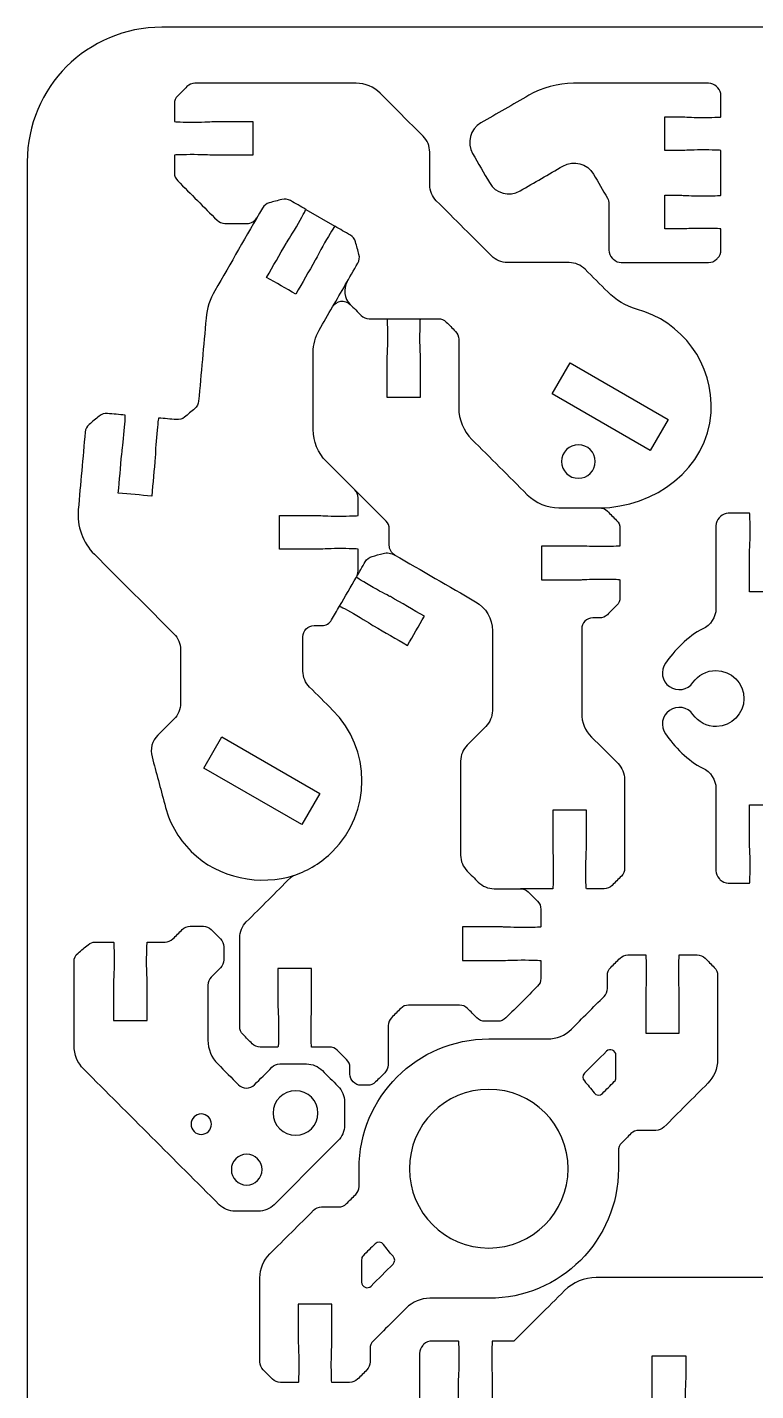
# Model space of a CAD drawing. Extents: x 0 to 265, y 230 to 450.
# Drawn here: x 0 to 65, y 328.3 to 450 of the extents above; entities that cross this region are included whole.
import ezdxf

# ---------------------------------------------------------------- set-up
doc = ezdxf.new("R2010")
doc.units = 0
doc.header["$MEASUREMENT"] = 0
doc.layers.add('DEFAULT', color=18, linetype='CONTINUOUS')

msp = doc.modelspace()

# ---------------------------------------------------------------- linework, layer by layer
at = {"layer": 'DEFAULT', "color": 1}
msp.add_lwpolyline([(24.85, 433.74), (24.86, 433.74), (27.45, 432.24), (27.46, 432.24)], dxfattribs=at)
for points in [[(55.58, 412.23), (46.83, 417.28), (48.44, 420.05), (57.18, 415)], [(24.51, 378.84), (15.76, 383.88), (17.36, 386.66), (26.11, 381.61)]]:
    msp.add_lwpolyline(points, close=True, dxfattribs=at)
for points, knots in [([(118, 230), (82.67, 230), (47.33, 230), (12, 230), (5.37, 230), (0, 235.37), (0, 242), (0, 307.33), (0, 372.67), (0, 438), (0, 444.63), (5.37, 450), (12, 450), (47.33, 450), (82.67, 450), (118, 450), (124.63, 450), (130, 444.63), (130, 438), (130, 372.67), (130, 307.33), (130, 242), (130, 235.37), (124.63, 230), (118, 230)], [0, 0, 0, 0, 300.472, 300.472, 300.472, 301.472, 301.472, 301.472, 857.062, 857.062, 857.062, 858.062, 858.062, 858.062, 1158.534, 1158.534, 1158.534, 1159.534, 1159.534, 1159.534, 1715.124, 1715.124, 1715.124, 1716.124, 1716.124, 1716.124, 1716.124]), ([(28.55, 427.31), (28.16, 426.64), (28.28, 425.8), (28.82, 425.25), (29.14, 424.93), (29.47, 424.6), (29.8, 424.28), (29.98, 424.09), (30.24, 423.99), (30.5, 423.99), (32.56, 423.99), (34.62, 423.99), (36.67, 423.99), (36.94, 423.99), (37.19, 423.88), (37.38, 423.69), (37.66, 423.42), (37.93, 423.14), (38.21, 422.86), (38.4, 422.68), (38.5, 422.42), (38.5, 422.16), (38.5, 420.12), (38.5, 418.08), (38.5, 416.05), (38.5, 414.99), (38.92, 413.97), (39.67, 413.22), (41.32, 411.57), (42.97, 409.93), (44.61, 408.28), (45.36, 407.53), (46.38, 407.11), (47.44, 407.11), (48.64, 407.11), (49.85, 407.11), (51.05, 407.11), (55.96, 407.11), (60.72, 410.62), (61.02, 415.59), (61.28, 419.94), (58.42, 423.76), (54.37, 424.85), (53.39, 425.11), (52.51, 425.66), (51.8, 426.38), (51.12, 427.06), (50.45, 427.73), (49.77, 428.41), (49.39, 428.78), (48.89, 428.99), (48.36, 428.99), (46.52, 428.99), (44.69, 428.99), (42.85, 428.99), (42.32, 428.99), (41.81, 429.21), (41.44, 429.58), (39.79, 431.23), (38.14, 432.87), (36.5, 434.52), (36.12, 434.89), (35.91, 435.4), (35.91, 435.93), (35.91, 436.91), (35.91, 437.89), (35.91, 438.86), (35.91, 439.39), (35.7, 439.9), (35.32, 440.28), (34.04, 441.56), (32.76, 442.84), (31.48, 444.12), (30.92, 444.68), (30.15, 445), (29.36, 445), (24.56, 445), (19.76, 445), (14.96, 445), (14.69, 445), (14.44, 444.89), (14.25, 444.71), (13.98, 444.43), (13.7, 444.15), (13.42, 443.88), (13.24, 443.69), (13.13, 443.44), (13.13, 443.17), (13.13, 442.64), (13.13, 442.11), (13.13, 441.59), (13.13, 441.56), (13.91, 441.53), (14.88, 441.53), (15.85, 441.53), (16.54, 441.59), (16.63, 441.59), (17.8, 441.59), (18.96, 441.59), (20.13, 441.59), (20.13, 440.58), (20.13, 439.58), (20.13, 438.58), (18.96, 438.58), (17.8, 438.58), (16.63, 438.58), (16.54, 438.58), (15.85, 438.63), (14.88, 438.63), (13.91, 438.63), (13.13, 438.61), (13.13, 438.58), (13.13, 438.05), (13.13, 437.52), (13.13, 437), (13.13, 436.73), (13.24, 436.48), (13.43, 436.29), (14.59, 435.12), (15.76, 433.95), (16.93, 432.78), (17.12, 432.59), (17.37, 432.49), (17.64, 432.49), (18.3, 432.49), (18.96, 432.49), (19.61, 432.49), (19.97, 432.49), (20.3, 432.68), (20.48, 432.99)], [0, 0, 0, 0, 1, 1, 1, 4.913129, 4.913129, 4.913129, 5.913129, 5.913129, 5.913129, 23.405129, 23.405129, 23.405129, 24.405129, 24.405129, 24.405129, 27.728531, 27.728531, 27.728531, 28.728531, 28.728531, 28.728531, 46.046531, 46.046531, 46.046531, 47.046531, 47.046531, 47.046531, 66.835622, 66.835622, 66.835622, 67.835622, 67.835622, 67.835622, 78.074622, 78.074622, 78.074622, 79.074622, 79.074622, 79.074622, 80.074622, 80.074622, 80.074622, 81.074622, 81.074622, 81.074622, 89.203521, 89.203521, 89.203521, 90.203521, 90.203521, 90.203521, 105.808521, 105.808521, 105.808521, 106.808521, 106.808521, 106.808521, 126.613169, 126.613169, 126.613169, 127.613169, 127.613169, 127.613169, 135.916169, 135.916169, 135.916169, 136.916169, 136.916169, 136.916169, 152.328975, 152.328975, 152.328975, 153.328975, 153.328975, 153.328975, 194.142975, 194.142975, 194.142975, 195.142975, 195.142975, 195.142975, 198.466377, 198.466377, 198.466377, 199.466377, 199.466377, 199.466377, 203.962377, 203.962377, 203.962377, 204.962377, 204.962377, 204.962377, 205.962377, 205.962377, 205.962377, 215.882377, 215.882377, 215.882377, 224.392377, 224.392377, 224.392377, 234.312377, 234.312377, 234.312377, 235.312377, 235.312377, 235.312377, 236.312377, 236.312377, 236.312377, 240.811384, 240.811384, 240.811384, 241.811384, 241.811384, 241.811384, 255.878568, 255.878568, 255.878568, 256.878568, 256.878568, 256.878568, 262.475568, 262.475568, 262.475568, 263.475568, 263.475568, 263.475568, 263.475568]), ([(48.74, 445), (52.76, 445), (56.78, 445), (60.79, 445), (61.06, 445), (61.31, 444.89), (61.5, 444.71), (61.53, 444.67), (61.57, 444.64), (61.61, 444.6), (61.79, 444.41), (61.9, 444.16), (61.9, 443.9), (61.9, 443.26), (61.9, 442.63), (61.9, 442), (61.83, 441.97), (61.07, 441.95), (60.15, 441.95), (59.18, 441.95), (58.74, 442), (58.4, 442), (57.9, 442), (57.4, 442), (56.9, 442), (56.9, 441), (56.9, 440), (56.9, 439), (57.4, 439), (57.9, 439), (58.4, 439), (58.73, 439), (59.18, 439.05), (60.15, 439.05), (61.11, 439.05), (61.9, 439.03), (61.9, 439), (61.9, 437.67), (61.9, 436.33), (61.9, 435), (61.9, 434.97), (61.11, 434.95), (60.15, 434.95), (59.18, 434.95), (58.73, 435), (58.4, 435), (57.9, 435), (57.4, 435), (56.9, 435.01), (56.9, 434.01), (56.9, 433), (56.9, 432), (57.4, 432), (57.9, 432), (58.4, 432), (58.73, 432), (59.18, 432.05), (60.15, 432.05), (61.11, 432.05), (61.9, 432.03), (61.9, 432), (61.9, 431.37), (61.9, 430.74), (61.9, 430.11), (61.9, 429.84), (61.79, 429.59), (61.6, 429.4), (61.57, 429.36), (61.53, 429.33), (61.5, 429.29), (61.31, 429.11), (61.06, 429), (60.79, 429), (58.2, 429), (55.6, 429), (53, 429), (52.74, 429), (52.49, 429.11), (52.3, 429.29), (52.26, 429.33), (52.23, 429.36), (52.19, 429.4), (52, 429.59), (51.9, 429.84), (51.9, 430.11), (51.9, 431.48), (51.9, 432.86), (51.9, 434.24), (51.9, 434.41), (51.85, 434.58), (51.77, 434.74), (51.35, 435.45), (50.94, 436.16), (50.53, 436.88), (49.98, 437.84), (48.75, 438.16), (47.8, 437.61), (46.52, 436.87), (45.24, 436.14), (43.97, 435.4), (43.01, 434.85), (41.79, 435.17), (41.24, 436.13), (40.74, 437), (40.24, 437.86), (39.74, 438.73), (39.19, 439.68), (39.51, 440.91), (40.47, 441.46), (41.89, 442.28), (43.32, 443.1), (44.74, 443.93), (45.96, 444.63), (47.34, 445), (48.74, 445)], [1, 1, 1, 1, 35.158, 35.158, 35.158, 36.158, 36.158, 36.158, 36.586507, 36.586507, 36.586507, 37.586507, 37.586507, 37.586507, 42.956507, 42.956507, 42.956507, 43.956507, 43.956507, 43.956507, 44.956507, 44.956507, 44.956507, 49.206518, 49.206518, 49.206518, 57.716524, 57.716524, 57.716524, 61.966536, 61.966536, 61.966536, 62.966536, 62.966536, 62.966536, 63.966536, 63.966536, 63.966536, 75.296536, 75.296536, 75.296536, 76.296536, 76.296536, 76.296536, 77.296536, 77.296536, 77.296536, 81.546548, 81.546548, 81.546548, 90.056548, 90.056548, 90.056548, 94.30656, 94.30656, 94.30656, 95.30656, 95.30656, 95.30656, 96.30656, 96.30656, 96.30656, 101.67256, 101.67256, 101.67256, 102.67256, 102.67256, 102.67256, 103.096824, 103.096824, 103.096824, 104.096824, 104.096824, 104.096824, 126.170824, 126.170824, 126.170824, 127.170824, 127.170824, 127.170824, 127.595088, 127.595088, 127.595088, 128.595088, 128.595088, 128.595088, 140.302088, 140.302088, 140.302088, 141.302088, 141.302088, 141.302088, 148.312228, 148.312228, 148.312228, 149.312228, 149.312228, 149.312228, 161.842604, 161.842604, 161.842604, 162.842604, 162.842604, 162.842604, 171.342051, 171.342051, 171.342051, 172.342051, 172.342051, 172.342051, 186.324887, 186.324887, 186.324887, 187.324887, 187.324887, 187.324887, 187.324887]), ([(27.25, 425.05), (28, 426.35), (28.75, 427.65), (29.5, 428.95), (29.63, 429.18), (29.67, 429.46), (29.6, 429.71), (29.5, 430.09), (29.4, 430.47), (29.29, 430.84), (29.23, 431.1), (29.06, 431.32), (28.83, 431.45), (28.37, 431.71), (27.91, 431.98), (27.45, 432.24), (27.42, 432.24), (27.01, 431.58), (26.53, 430.75), (26.05, 429.92), (25.75, 429.29), (25.7, 429.21), (25.12, 428.2), (24.54, 427.19), (23.96, 426.18), (23.09, 426.68), (22.22, 427.18), (21.36, 427.68), (21.94, 428.69), (22.52, 429.7), (23.1, 430.71), (23.15, 430.79), (23.54, 431.37), (24.02, 432.2), (24.5, 433.04), (24.87, 433.73), (24.85, 433.74), (24.39, 434.01), (23.94, 434.27), (23.48, 434.53), (23.25, 434.66), (22.98, 434.7), (22.72, 434.63), (22.34, 434.53), (21.97, 434.43), (21.59, 434.33), (21.34, 434.26), (21.12, 434.09), (20.98, 433.86), (19.57, 431.4), (18.15, 428.95), (16.74, 426.49), (16.3, 425.74), (16.04, 424.9), (15.96, 424.03), (15.73, 421.57), (15.51, 419.1), (15.29, 416.63), (15.27, 416.37), (15.14, 416.13), (14.94, 415.96), (14.64, 415.71), (14.34, 415.45), (14.04, 415.2), (13.83, 415.04), (13.57, 414.95), (13.31, 414.98), (12.78, 415.03), (12.25, 415.07), (11.72, 415.12), (11.69, 415.03), (11.6, 414.29), (11.52, 413.39), (11.44, 412.43), (11.43, 411.73), (11.42, 411.64), (11.32, 410.48), (11.21, 409.32), (11.11, 408.16), (10.12, 408.24), (9.12, 408.33), (8.12, 408.42), (8.23, 409.58), (8.33, 410.74), (8.43, 411.91), (8.44, 412), (8.55, 412.68), (8.63, 413.65), (8.71, 414.56), (8.76, 415.31), (8.73, 415.38), (8.21, 415.43), (7.68, 415.48), (7.15, 415.53), (6.89, 415.55), (6.63, 415.47), (6.42, 415.3), (6.12, 415.05), (5.82, 414.8), (5.52, 414.55), (5.32, 414.38), (5.19, 414.14), (5.17, 413.87), (4.96, 411.56), (4.75, 409.26), (4.55, 406.95), (4.41, 405.47), (4.94, 404.01), (5.99, 402.96), (8.35, 400.6), (10.72, 398.23), (13.08, 395.87), (13.46, 395.49), (13.67, 394.99), (13.67, 394.45), (13.67, 392.86), (13.67, 391.26), (13.67, 389.67), (13.67, 389.13), (13.46, 388.63), (13.08, 388.25), (12.6, 387.77), (12.12, 387.29), (11.64, 386.81), (11.14, 386.31), (10.94, 385.57), (11.13, 384.88), (11.51, 383.48), (11.88, 382.07), (12.26, 380.66), (12.63, 379.12), (13.42, 377.65), (14.63, 376.44), (17.06, 374), (20.79, 373.34), (23.87, 374.32), (25.1, 374.75), (26.26, 375.45), (27.24, 376.44), (30.73, 379.92), (30.73, 385.57), (27.24, 389.06), (26.56, 389.74), (25.87, 390.43), (25.19, 391.11), (24.81, 391.48), (24.6, 391.99), (24.6, 392.52), (24.6, 393.55), (24.6, 394.57), (24.6, 395.6), (24.6, 396.15), (25.05, 396.6), (25.6, 396.6), (25.83, 396.6), (26.06, 396.6), (26.3, 396.6), (26.65, 396.6), (26.98, 396.79), (27.16, 397.1), (27.4, 397.51), (27.63, 397.91), (27.87, 398.33), (28.37, 399.19), (28.87, 400.06), (29.37, 400.93), (29.46, 401.08), (29.52, 401.28), (29.52, 401.45), (29.52, 402.11), (29.52, 402.76), (29.52, 403.41), (29.45, 403.45), (28.69, 403.47), (27.77, 403.47), (26.81, 403.47), (26.12, 403.41), (26.02, 403.41), (24.86, 403.41), (23.69, 403.41), (22.52, 403.41), (22.52, 404.42), (22.52, 405.42), (22.52, 406.42), (23.69, 406.42), (24.86, 406.42), (26.02, 406.42), (26.12, 406.42), (26.81, 406.37), (27.77, 406.37), (28.74, 406.37), (29.52, 406.39), (29.52, 406.42), (29.52, 406.95), (29.52, 407.48), (29.52, 408.01), (29.52, 408.27), (29.42, 408.53), (29.23, 408.71)], [0, 0, 0, 0, 12.781268, 12.781268, 12.781268, 13.781268, 13.781268, 13.781268, 17.104474, 17.104474, 17.104474, 18.104474, 18.104474, 18.104474, 22.607458, 22.607458, 22.607458, 23.607458, 23.607458, 23.607458, 24.607458, 24.607458, 24.607458, 34.530285, 34.530285, 34.530285, 43.037894, 43.037894, 43.037894, 52.960721, 52.960721, 52.960721, 53.960721, 53.960721, 53.960721, 54.960721, 54.960721, 54.960721, 59.435908, 59.435908, 59.435908, 60.435908, 60.435908, 60.435908, 63.761716, 63.761716, 63.761716, 64.761716, 64.761716, 64.761716, 88.86433, 88.86433, 88.86433, 89.86433, 89.86433, 89.86433, 110.929289, 110.929289, 110.929289, 111.929289, 111.929289, 111.929289, 115.251848, 115.251848, 115.251848, 116.251848, 116.251848, 116.251848, 120.76967, 120.76967, 120.76967, 121.76967, 121.76967, 121.76967, 122.76967, 122.76967, 122.76967, 132.687901, 132.687901, 132.687901, 141.190165, 141.190165, 141.190165, 151.117486, 151.117486, 151.117486, 152.117486, 152.117486, 152.117486, 153.127486, 153.127486, 153.127486, 157.625308, 157.625308, 157.625308, 158.625308, 158.625308, 158.625308, 161.947867, 161.947867, 161.947867, 162.947867, 162.947867, 162.947867, 182.646649, 182.646649, 182.646649, 183.646649, 183.646649, 183.646649, 212.086484, 212.086484, 212.086484, 213.086484, 213.086484, 213.086484, 226.656484, 226.656484, 226.656484, 227.656484, 227.656484, 227.656484, 233.426475, 233.426475, 233.426475, 234.426475, 234.426475, 234.426475, 246.81683, 246.81683, 246.81683, 247.81683, 247.81683, 247.81683, 248.81683, 248.81683, 248.81683, 249.81683, 249.81683, 249.81683, 250.81683, 250.81683, 250.81683, 259.047553, 259.047553, 259.047553, 260.047553, 260.047553, 260.047553, 268.757553, 268.757553, 268.757553, 269.757553, 269.757553, 269.757553, 271.727553, 271.727553, 271.727553, 272.727553, 272.727553, 272.727553, 276.761329, 276.761329, 276.761329, 285.268938, 285.268938, 285.268938, 286.268938, 286.268938, 286.268938, 291.829938, 291.829938, 291.829938, 292.829938, 292.829938, 292.829938, 293.829938, 293.829938, 293.829938, 303.749938, 303.749938, 303.749938, 312.259938, 312.259938, 312.259938, 322.179938, 322.179938, 322.179938, 323.179938, 323.179938, 323.179938, 324.179938, 324.179938, 324.179938, 328.685938, 328.685938, 328.685938, 329.685938, 329.685938, 329.685938, 329.685938]), ([(32.8, 402.89), (32.49, 403.07), (32.3, 403.4), (32.3, 403.76), (32.3, 404.25), (32.3, 404.74), (32.3, 405.23), (32.3, 405.49), (32.2, 405.75), (32.01, 405.93), (30.24, 407.71), (28.46, 409.48), (26.68, 411.26), (25.93, 412.01), (25.51, 413.03), (25.51, 414.09), (25.51, 416.38), (25.51, 418.68), (25.51, 420.97), (25.51, 421.67), (25.7, 422.36), (26.05, 422.97), (26.45, 423.66), (26.85, 424.35), (27.25, 425.05), (27.57, 425.62), (28.35, 425.72), (28.82, 425.25)], [0, 0, 0, 0, 1, 1, 1, 5.16, 5.16, 5.16, 6.16, 6.16, 6.16, 27.513211, 27.513211, 27.513211, 28.513211, 28.513211, 28.513211, 48.021211, 48.021211, 48.021211, 49.021211, 49.021211, 49.021211, 55.819235, 55.819235, 55.819235, 56.819235, 56.819235, 56.819235, 56.819235]), ([(32.09, 423.99), (32.12, 423.99), (32.14, 423.2), (32.14, 422.24), (32.14, 421.27), (32.09, 420.58), (32.09, 420.49), (32.09, 419.32), (32.09, 418.15), (32.09, 416.99), (33.09, 416.99), (34.09, 416.99), (35.09, 416.99), (35.09, 418.15), (35.09, 419.32), (35.09, 420.49), (35.09, 420.58), (35.04, 421.27), (35.04, 422.24), (35.04, 423.2), (35.06, 423.99), (35.09, 423.99)], [0, 0, 0, 0, 1, 1, 1, 2, 2, 2, 11.92, 11.92, 11.92, 20.43, 20.43, 20.43, 30.35, 30.35, 30.35, 31.35, 31.35, 31.35, 32.35, 32.35, 32.35, 32.35]), ([(49.18, 409.74), (48.35, 409.74), (47.68, 410.41), (47.68, 411.24), (47.68, 412.07), (48.35, 412.74), (49.18, 412.74), (50.01, 412.74), (50.68, 412.07), (50.68, 411.24), (50.68, 410.41), (50.01, 409.74), (49.18, 409.74)], [1, 1, 1, 1, 2, 2, 2, 3, 3, 3, 4, 4, 4, 5, 5, 5, 5]), ([(51.05, 407.11), (51.32, 407.11), (51.57, 407.01), (51.76, 406.82), (52.03, 406.54), (52.31, 406.27), (52.59, 405.99), (52.77, 405.8), (52.88, 405.55), (52.88, 405.28), (52.88, 404.75), (52.88, 404.23), (52.88, 403.7), (52.81, 403.67), (52.05, 403.65), (51.13, 403.65), (50.16, 403.65), (49.47, 403.7), (49.38, 403.7), (48.21, 403.7), (47.05, 403.7), (45.88, 403.7), (45.88, 402.7), (45.88, 401.7), (45.88, 400.69), (47.05, 400.69), (48.21, 400.69), (49.38, 400.69), (49.47, 400.69), (50.16, 400.75), (51.13, 400.75), (52.05, 400.75), (52.81, 400.73), (52.88, 400.69), (52.88, 400.16), (52.88, 399.63), (52.88, 399.1), (52.88, 398.84), (52.77, 398.59), (52.59, 398.4), (52.31, 398.12), (52.03, 397.85), (51.76, 397.57), (51.57, 397.38), (51.32, 397.28), (51.05, 397.28), (50.86, 397.28), (50.66, 397.28), (50.47, 397.28), (49.91, 397.28), (49.47, 396.83), (49.47, 396.28), (49.47, 393.77), (49.47, 391.27), (49.47, 388.77), (49.47, 387.98), (49.78, 387.21), (50.34, 386.65), (51.13, 385.86), (51.92, 385.07), (52.72, 384.28), (53.09, 383.9), (53.3, 383.4), (53.3, 382.87), (53.3, 380.23), (53.3, 377.58), (53.3, 374.94), (53.3, 374.68), (53.2, 374.42), (53.01, 374.24), (52.73, 373.96), (52.46, 373.68), (52.18, 373.41), (51.99, 373.22), (51.74, 373.11), (51.47, 373.11), (50.94, 373.11), (50.41, 373.11), (49.89, 373.11), (49.86, 373.2), (49.84, 373.95), (49.84, 374.86), (49.84, 375.82), (49.89, 376.52), (49.89, 376.61), (49.89, 377.77), (49.89, 378.94), (49.89, 380.11), (48.89, 380.11), (47.89, 380.11), (46.89, 380.11), (46.89, 378.94), (46.89, 377.77), (46.89, 376.61), (46.89, 376.52), (46.94, 375.82), (46.94, 374.86), (46.94, 373.95), (46.92, 373.2), (46.89, 373.11), (45.93, 373.11), (44.96, 373.11), (44, 373.11)], [0, 0, 0, 0, 1, 1, 1, 4.314919, 4.314919, 4.314919, 5.314919, 5.314919, 5.314919, 9.812919, 9.812919, 9.812919, 10.812919, 10.812919, 10.812919, 11.812919, 11.812919, 11.812919, 21.732919, 21.732919, 21.732919, 30.242919, 30.242919, 30.242919, 40.162919, 40.162919, 40.162919, 41.162919, 41.162919, 41.162919, 42.162919, 42.162919, 42.162919, 46.670919, 46.670919, 46.670919, 47.670919, 47.670919, 47.670919, 50.985839, 50.985839, 50.985839, 51.985839, 51.985839, 51.985839, 53.644839, 53.644839, 53.644839, 54.644839, 54.644839, 54.644839, 75.916839, 75.916839, 75.916839, 76.916839, 76.916839, 76.916839, 86.418232, 86.418232, 86.418232, 87.418232, 87.418232, 87.418232, 109.876232, 109.876232, 109.876232, 110.876232, 110.876232, 110.876232, 114.199634, 114.199634, 114.199634, 115.199634, 115.199634, 115.199634, 119.695634, 119.695634, 119.695634, 120.695634, 120.695634, 120.695634, 121.695634, 121.695634, 121.695634, 131.615634, 131.615634, 131.615634, 140.125634, 140.125634, 140.125634, 150.045634, 150.045634, 150.045634, 151.045634, 151.045634, 151.045634, 152.045634, 152.045634, 152.045634, 160.245634, 160.245634, 160.245634, 160.245634]), ([(68.68, 392.61), (68.68, 390.95), (68.68, 389.28), (68.68, 387.62), (68.68, 387.36), (68.78, 387.1), (68.97, 386.91), (69.37, 386.51), (69.77, 386.12), (70.17, 385.72), (70.35, 385.53), (70.46, 385.28), (70.46, 385.01), (70.46, 381.58), (70.46, 378.15), (70.46, 374.72), (70.46, 374.45), (70.35, 374.2), (70.17, 374.01), (70.13, 373.97), (70.1, 373.94), (70.06, 373.9), (69.87, 373.72), (69.62, 373.61), (69.35, 373.61), (68.72, 373.61), (68.09, 373.61), (67.45, 373.61), (67.43, 373.61), (67.4, 374.39), (67.4, 375.36), (67.4, 376.33), (67.45, 376.77), (67.45, 377.11), (67.45, 378.28), (67.45, 379.44), (67.45, 380.61), (66.45, 380.61), (65.45, 380.61), (64.45, 380.61), (64.45, 379.44), (64.45, 378.28), (64.45, 377.11), (64.45, 376.77), (64.5, 376.33), (64.5, 375.36), (64.5, 374.44), (64.48, 373.68), (64.45, 373.61), (63.82, 373.61), (63.19, 373.61), (62.55, 373.61), (62.29, 373.61), (62.03, 373.72), (61.84, 373.91), (61.81, 373.94), (61.77, 373.98), (61.74, 374.01), (61.55, 374.2), (61.45, 374.45), (61.45, 374.72), (61.45, 377.16), (61.45, 379.61), (61.45, 382.06), (61.45, 382.84), (60.98, 383.55), (60.27, 383.88), (58.98, 384.47), (57.7, 385.85), (56.95, 386.93), (56.47, 387.61), (56.63, 388.55), (57.31, 389.02), (57.99, 389.5), (58.92, 389.33), (59.4, 388.66), (59.86, 388), (60.64, 387.57), (61.51, 387.59), (62.84, 387.62), (63.94, 388.74), (63.95, 390.07), (63.95, 391.46), (62.83, 392.59), (61.45, 392.59), (60.6, 392.59), (59.85, 392.17), (59.4, 391.52), (58.92, 390.84), (57.99, 390.68), (57.31, 391.15), (56.63, 391.63), (56.47, 392.56), (56.95, 393.24), (57.7, 394.32), (58.98, 395.7), (60.27, 396.3), (60.98, 396.63), (61.45, 397.33), (61.45, 398.12), (61.45, 400.58), (61.45, 403.05), (61.45, 405.51), (61.45, 405.78), (61.55, 406.03), (61.74, 406.22), (61.77, 406.25), (61.81, 406.29), (61.85, 406.32), (62.03, 406.51), (62.29, 406.62), (62.55, 406.62), (63.19, 406.62), (63.82, 406.62), (64.45, 406.62), (64.48, 406.62), (64.5, 405.83), (64.5, 404.86), (64.5, 403.9), (64.45, 403.45), (64.45, 403.11), (64.45, 401.95), (64.45, 400.78), (64.45, 399.61), (65.45, 399.61), (66.45, 399.61), (67.45, 399.61), (67.45, 400.78), (67.45, 401.95), (67.45, 403.11), (67.45, 403.45), (67.4, 403.9), (67.4, 404.86), (67.4, 405.83), (67.43, 406.61), (67.45, 406.61), (68.09, 406.61), (68.72, 406.61), (69.35, 406.61), (69.62, 406.61), (69.87, 406.51), (70.06, 406.32), (70.1, 406.28), (70.13, 406.25), (70.17, 406.21), (70.35, 406.03), (70.46, 405.77), (70.46, 405.51), (70.46, 402.08), (70.46, 398.65), (70.46, 395.22), (70.46, 394.95), (70.35, 394.7), (70.17, 394.51), (69.77, 394.11), (69.37, 393.71), (68.97, 393.32), (68.78, 393.13), (68.68, 392.87), (68.68, 392.61)], [1, 1, 1, 1, 15.142, 15.142, 15.142, 16.142, 16.142, 16.142, 20.935477, 20.935477, 20.935477, 21.935477, 21.935477, 21.935477, 51.117477, 51.117477, 51.117477, 52.117477, 52.117477, 52.117477, 52.540327, 52.540327, 52.540327, 53.540327, 53.540327, 53.540327, 58.926327, 58.926327, 58.926327, 59.926327, 59.926327, 59.926327, 60.926327, 60.926327, 60.926327, 70.846327, 70.846327, 70.846327, 79.356327, 79.356327, 79.356327, 89.276327, 89.276327, 89.276327, 90.276327, 90.276327, 90.276327, 91.276327, 91.276327, 91.276327, 96.662327, 96.662327, 96.662327, 97.662327, 97.662327, 97.662327, 98.085177, 98.085177, 98.085177, 99.085177, 99.085177, 99.085177, 119.880177, 119.880177, 119.880177, 120.880177, 120.880177, 120.880177, 121.880177, 121.880177, 121.880177, 122.880177, 122.880177, 122.880177, 123.880177, 123.880177, 123.880177, 124.880177, 124.880177, 124.880177, 125.880177, 125.880177, 125.880177, 126.880177, 126.880177, 126.880177, 127.880177, 127.880177, 127.880177, 128.880177, 128.880177, 128.880177, 129.880177, 129.880177, 129.880177, 130.880177, 130.880177, 130.880177, 131.880177, 131.880177, 131.880177, 152.836177, 152.836177, 152.836177, 153.836177, 153.836177, 153.836177, 154.260441, 154.260441, 154.260441, 155.260441, 155.260441, 155.260441, 160.646441, 160.646441, 160.646441, 161.646441, 161.646441, 161.646441, 162.646441, 162.646441, 162.646441, 172.566441, 172.566441, 172.566441, 181.076441, 181.076441, 181.076441, 190.996441, 190.996441, 190.996441, 191.996441, 191.996441, 191.996441, 192.996441, 192.996441, 192.996441, 198.382441, 198.382441, 198.382441, 199.382441, 199.382441, 199.382441, 199.805291, 199.805291, 199.805291, 200.805291, 200.805291, 200.805291, 229.967291, 229.967291, 229.967291, 230.967291, 230.967291, 230.967291, 235.761475, 235.761475, 235.761475, 236.761475, 236.761475, 236.761475, 236.761475]), ([(27.87, 398.32), (27.93, 398.32), (28.6, 397.96), (29.41, 397.49), (30.25, 397.01), (30.82, 396.62), (30.9, 396.58), (31.91, 395.99), (32.92, 395.41), (33.93, 394.83), (34.43, 395.7), (34.93, 396.56), (35.43, 397.43), (34.42, 398.01), (33.41, 398.6), (32.4, 399.18), (32.32, 399.22), (31.7, 399.52), (30.86, 400.01), (30.03, 400.48), (29.37, 400.89), (29.37, 400.93), (29.64, 401.39), (29.9, 401.84), (30.16, 402.3), (30.3, 402.53), (30.51, 402.7), (30.77, 402.77), (31.1, 402.86), (31.42, 402.95), (31.75, 403.03), (32.1, 403.13), (32.48, 403.08), (32.8, 402.89), (35.2, 401.51), (37.6, 400.12), (40, 398.73), (40.93, 398.2), (41.5, 397.21), (41.5, 396.13), (41.5, 393.76), (41.5, 391.38), (41.5, 389), (41.5, 388.47), (41.29, 387.96), (40.91, 387.59), (40.36, 387.04), (39.81, 386.48), (39.25, 385.93), (38.88, 385.55), (38.67, 385.05), (38.67, 384.51), (38.67, 381.71), (38.67, 378.91), (38.67, 376.11), (38.67, 375.57), (38.88, 375.07), (39.25, 374.69), (39.58, 374.36), (39.91, 374.03), (40.24, 373.7), (40.62, 373.33), (41.13, 373.11), (41.66, 373.11), (42.44, 373.11), (43.22, 373.11), (44, 373.11), (44.26, 373.11), (44.52, 373.01), (44.7, 372.82), (44.98, 372.54), (45.26, 372.27), (45.54, 371.99), (45.72, 371.8), (45.83, 371.55), (45.83, 371.28), (45.83, 370.75), (45.83, 370.23), (45.83, 369.7), (45.83, 369.67), (45.05, 369.65), (44.08, 369.65), (43.11, 369.65), (42.42, 369.7), (42.33, 369.7), (41.16, 369.7), (40, 369.7), (38.83, 369.7), (38.83, 368.7), (38.83, 367.69), (38.83, 366.69), (40, 366.69), (41.16, 366.69), (42.33, 366.69), (42.42, 366.69), (43.11, 366.75), (44.08, 366.75), (45.05, 366.75), (45.83, 366.72), (45.83, 366.69), (45.83, 366.16), (45.83, 365.64), (45.83, 365.11), (45.83, 364.84), (45.72, 364.59), (45.54, 364.4), (44.59, 363.46), (43.65, 362.52), (42.71, 361.58), (42.52, 361.39), (42.27, 361.28), (42, 361.28), (41.61, 361.28), (41.22, 361.28), (40.83, 361.28), (40.57, 361.28), (40.31, 361.39), (40.12, 361.58), (39.84, 361.86), (39.56, 362.14), (39.28, 362.43), (39.09, 362.61), (38.84, 362.72), (38.57, 362.72), (37.05, 362.72), (35.54, 362.72), (34.03, 362.72), (33.76, 362.72), (33.51, 362.61), (33.32, 362.43), (33.04, 362.15), (32.77, 361.88), (32.49, 361.6), (32.31, 361.41), (32.2, 361.16), (32.2, 360.89), (32.2, 359.73), (32.2, 358.56), (32.2, 357.39), (32.2, 357.13), (32.1, 356.88), (31.91, 356.69), (31.63, 356.41), (31.36, 356.14), (31.08, 355.86), (30.89, 355.67), (30.64, 355.57), (30.37, 355.57), (30.18, 355.57), (29.98, 355.57), (29.78, 355.57), (29.23, 355.57), (28.79, 356.02), (28.79, 356.57), (28.79, 356.76), (28.79, 356.96), (28.79, 357.15), (28.79, 357.42), (28.68, 357.67), (28.49, 357.86), (28.22, 358.14), (27.94, 358.41), (27.66, 358.69), (27.48, 358.88), (27.22, 358.98), (26.96, 358.98), (26.43, 358.98), (25.9, 358.98), (25.37, 358.98), (25.34, 359.05), (25.33, 359.81), (25.33, 360.73), (25.33, 361.7), (25.37, 362.39), (25.37, 362.48), (25.37, 363.64), (25.37, 364.81), (25.37, 365.98), (24.37, 365.98), (23.37, 365.98), (22.37, 365.98), (22.37, 364.81), (22.37, 363.64), (22.37, 362.48), (22.37, 362.39), (22.43, 361.7), (22.43, 360.73), (22.43, 359.76), (22.4, 358.98), (22.37, 358.98), (21.84, 358.98), (21.31, 358.98), (20.79, 358.98), (20.52, 358.98), (20.26, 359.08), (20.08, 359.27), (19.8, 359.54), (19.53, 359.82), (19.25, 360.1), (19.06, 360.28), (18.96, 360.54), (18.96, 360.8), (18.96, 363.45), (18.96, 366.09), (18.96, 368.73), (18.96, 369.27), (19.17, 369.77), (19.54, 370.15), (20.86, 371.46), (22.17, 372.77), (23.48, 374.09), (23.59, 374.19), (23.72, 374.27), (23.87, 374.32)], [0, 0, 0, 0, 1.00003, 1.00003, 1.00003, 2.000061, 2.000061, 2.000061, 11.919519, 11.919519, 11.919519, 20.436049, 20.436049, 20.436049, 30.350511, 30.350511, 30.350511, 31.350541, 31.350541, 31.350541, 32.364714, 32.364714, 32.364714, 36.862361, 36.862361, 36.862361, 37.862391, 37.862391, 37.862391, 40.719959, 40.719959, 40.719959, 41.719989, 41.719989, 41.719989, 65.282623, 65.282623, 65.282623, 66.282653, 66.282653, 66.282653, 86.493265, 86.493265, 86.493265, 87.493295, 87.493295, 87.493295, 94.154443, 94.154443, 94.154443, 95.154473, 95.154473, 95.154473, 118.985194, 118.985194, 118.985194, 119.985225, 119.985225, 119.985225, 123.959285, 123.959285, 123.959285, 124.959315, 124.959315, 124.959315, 131.589516, 131.589516, 131.589516, 132.589546, 132.589546, 132.589546, 135.927191, 135.927191, 135.927191, 136.927222, 136.927222, 136.927222, 141.427358, 141.427358, 141.427358, 142.427388, 142.427388, 142.427388, 143.427418, 143.427418, 143.427418, 153.347719, 153.347719, 153.347719, 161.857976, 161.857976, 161.857976, 171.778276, 171.778276, 171.778276, 172.778307, 172.778307, 172.778307, 173.778337, 173.778337, 173.778337, 178.278473, 178.278473, 178.278473, 179.278503, 179.278503, 179.278503, 190.606697, 190.606697, 190.606697, 191.606727, 191.606727, 191.606727, 194.926828, 194.926828, 194.926828, 195.926858, 195.926858, 195.926858, 199.328152, 199.328152, 199.328152, 200.328182, 200.328182, 200.328182, 213.208572, 213.208572, 213.208572, 214.208602, 214.208602, 214.208602, 217.517962, 217.517962, 217.517962, 218.517993, 218.517993, 218.517993, 228.438293, 228.438293, 228.438293, 229.438323, 229.438323, 229.438323, 232.761826, 232.761826, 232.761826, 233.761856, 233.761856, 233.761856, 235.431906, 235.431906, 235.431906, 236.431937, 236.431937, 236.431937, 238.101987, 238.101987, 238.101987, 239.102017, 239.102017, 239.102017, 242.42552, 242.42552, 242.42552, 243.42555, 243.42555, 243.42555, 247.925686, 247.925686, 247.925686, 248.925717, 248.925717, 248.925717, 249.925747, 249.925747, 249.925747, 259.846047, 259.846047, 259.846047, 268.356305, 268.356305, 268.356305, 278.276605, 278.276605, 278.276605, 279.276635, 279.276635, 279.276635, 280.290808, 280.290808, 280.290808, 284.780944, 284.780944, 284.780944, 285.780974, 285.780974, 285.780974, 289.097413, 289.097413, 289.097413, 290.097443, 290.097443, 290.097443, 312.578124, 312.578124, 312.578124, 313.578154, 313.578154, 313.578154, 329.375398, 329.375398, 329.375398, 330.375428, 330.375428, 330.375428, 330.375428]), ([(28.31, 352.01), (28.31, 352.7), (28.31, 353.39), (28.31, 354.08), (28.31, 354.61), (28.1, 355.11), (27.72, 355.49), (27.26, 355.95), (26.79, 356.42), (26.33, 356.88), (25.96, 357.25), (25.45, 357.47), (24.92, 357.47), (24.12, 357.47), (23.33, 357.47), (22.54, 357.47), (22.27, 357.47), (22.02, 357.36), (21.83, 357.17), (21.31, 356.65), (20.79, 356.13), (20.27, 355.61), (19.88, 355.22), (19.24, 355.22), (18.85, 355.61), (18.23, 356.23), (17.62, 356.85), (17, 357.47), (16.43, 358.03), (16.12, 358.79), (16.12, 359.59), (16.12, 361.23), (16.12, 362.87), (16.12, 364.51), (16.12, 364.78), (16.22, 365.04), (16.41, 365.22), (16.69, 365.5), (16.97, 365.77), (17.24, 366.05), (17.43, 366.23), (17.54, 366.49), (17.54, 366.76), (17.54, 367.15), (17.54, 367.54), (17.54, 367.93), (17.54, 368.19), (17.43, 368.45), (17.24, 368.63), (16.97, 368.91), (16.69, 369.19), (16.41, 369.46), (16.23, 369.65), (15.97, 369.76), (15.71, 369.76), (15.32, 369.76), (14.93, 369.76), (14.54, 369.76), (14.27, 369.76), (14.02, 369.65), (13.83, 369.46), (13.55, 369.19), (13.28, 368.91), (13, 368.63), (12.81, 368.45), (12.56, 368.34), (12.29, 368.34), (11.76, 368.34), (11.24, 368.34), (10.71, 368.34), (10.68, 368.34), (10.65, 367.56), (10.65, 366.59), (10.65, 365.63), (10.7, 364.93), (10.7, 364.84), (10.7, 363.68), (10.7, 362.51), (10.7, 361.34), (9.7, 361.34), (8.7, 361.34), (7.7, 361.35), (7.7, 362.51), (7.7, 363.68), (7.7, 364.85), (7.7, 364.94), (7.75, 365.63), (7.75, 366.6), (7.75, 367.56), (7.73, 368.35), (7.7, 368.35), (7.16, 368.35), (6.61, 368.35), (6.07, 368.35), (5.83, 368.35), (5.61, 368.26), (5.42, 368.11), (5.13, 367.86), (4.83, 367.61), (4.53, 367.36), (4.3, 367.17), (4.17, 366.89), (4.17, 366.59), (4.17, 364.1), (4.17, 361.6), (4.17, 359.11), (4.17, 358.31), (4.49, 357.55), (5.05, 356.99), (9.08, 352.96), (13.11, 348.93), (17.13, 344.9), (17.51, 344.53), (18.02, 344.32), (18.55, 344.32), (19.24, 344.32), (19.92, 344.32), (20.61, 344.32), (21.14, 344.32), (21.65, 344.53), (22.02, 344.9), (23.92, 346.8), (25.82, 348.7), (27.72, 350.6), (28.1, 350.97), (28.31, 351.48), (28.31, 352.01)], [1, 1, 1, 1, 6.853, 6.853, 6.853, 7.853, 7.853, 7.853, 13.423587, 13.423587, 13.423587, 14.423587, 14.423587, 14.423587, 21.171587, 21.171587, 21.171587, 22.171587, 22.171587, 22.171587, 28.430896, 28.430896, 28.430896, 29.430896, 29.430896, 29.430896, 36.876731, 36.876731, 36.876731, 37.876731, 37.876731, 37.876731, 51.835731, 51.835731, 51.835731, 52.835731, 52.835731, 52.835731, 56.147125, 56.147125, 56.147125, 57.147125, 57.147125, 57.147125, 60.467125, 60.467125, 60.467125, 61.467125, 61.467125, 61.467125, 64.790527, 64.790527, 64.790527, 65.790527, 65.790527, 65.790527, 69.112527, 69.112527, 69.112527, 70.112527, 70.112527, 70.112527, 73.435928, 73.435928, 73.435928, 74.435928, 74.435928, 74.435928, 78.931928, 78.931928, 78.931928, 79.931928, 79.931928, 79.931928, 80.931928, 80.931928, 80.931928, 90.851933, 90.851933, 90.851933, 99.361939, 99.361939, 99.361939, 109.281944, 109.281944, 109.281944, 110.281944, 110.281944, 110.281944, 111.281944, 111.281944, 111.281944, 115.917944, 115.917944, 115.917944, 116.917944, 116.917944, 116.917944, 120.235928, 120.235928, 120.235928, 121.235928, 121.235928, 121.235928, 142.453928, 142.453928, 142.453928, 143.453928, 143.453928, 143.453928, 191.889329, 191.889329, 191.889329, 192.889329, 192.889329, 192.889329, 198.734329, 198.734329, 198.734329, 199.734329, 199.734329, 199.734329, 222.5661, 222.5661, 222.5661, 223.5661, 223.5661, 223.5661, 223.5661]), ([(25.55, 344.41), (24.25, 343.11), (22.94, 341.81), (21.64, 340.51), (21.08, 339.95), (20.76, 339.18), (20.76, 338.39), (20.76, 335.88), (20.76, 333.37), (20.76, 330.87), (20.76, 330.6), (20.87, 330.35), (21.05, 330.16), (21.33, 329.88), (21.61, 329.61), (21.88, 329.33), (22.07, 329.14), (22.32, 329.04), (22.59, 329.04), (23.12, 329.04), (23.65, 329.04), (24.18, 329.04), (24.2, 329.04), (24.23, 329.82), (24.23, 330.79), (24.23, 331.76), (24.18, 332.45), (24.18, 332.54), (24.18, 333.71), (24.17, 334.87), (24.17, 336.04), (25.17, 336.04), (26.17, 336.04), (27.17, 336.04), (27.18, 334.87), (27.18, 333.71), (27.18, 332.54), (27.18, 332.45), (27.13, 331.76), (27.13, 330.79), (27.13, 329.82), (27.15, 329.04), (27.18, 329.04), (27.71, 329.04), (28.24, 329.04), (28.76, 329.04), (29.03, 329.04), (29.28, 329.14), (29.47, 329.33), (29.75, 329.61), (30.02, 329.88), (30.3, 330.16), (30.48, 330.35), (30.59, 330.6), (30.59, 330.87), (30.59, 331.26), (30.59, 331.65), (30.59, 332.04), (30.59, 332.31), (30.7, 332.56), (30.88, 332.75), (31.86, 333.72), (32.83, 334.7), (33.81, 335.67), (34.37, 336.23), (35.13, 336.55), (35.93, 336.55), (37.68, 336.55), (39.43, 336.55), (41.18, 336.55), (47.57, 336.55), (52.75, 341.73), (52.75, 348.12), (52.75, 348.65), (52.75, 349.18), (52.75, 349.71), (52.75, 349.98), (52.86, 350.23), (53.04, 350.42), (53.32, 350.69), (53.59, 350.97), (53.87, 351.25), (54.06, 351.43), (54.31, 351.54), (54.58, 351.54), (55.09, 351.54), (55.59, 351.54), (56.1, 351.54), (56.37, 351.54), (56.62, 351.64), (56.81, 351.83), (58.11, 353.13), (59.41, 354.44), (60.72, 355.74), (61.28, 356.3), (61.6, 357.06), (61.6, 357.86), (61.6, 360.37), (61.6, 362.87), (61.6, 365.38), (61.6, 365.64), (61.49, 365.9), (61.3, 366.08), (61.03, 366.36), (60.75, 366.64), (60.48, 366.91), (60.29, 367.1), (60.04, 367.21), (59.77, 367.21), (59.24, 367.21), (58.71, 367.21), (58.18, 367.21), (58.16, 367.21), (58.13, 366.42), (58.13, 365.46), (58.13, 364.49), (58.18, 363.8), (58.18, 363.71), (58.18, 362.54), (58.18, 361.37), (58.18, 360.21), (57.18, 360.21), (56.18, 360.21), (55.18, 360.21), (55.18, 361.37), (55.18, 362.54), (55.18, 363.71), (55.18, 363.8), (55.23, 364.49), (55.23, 365.46), (55.23, 366.42), (55.21, 367.21), (55.18, 367.21), (54.65, 367.21), (54.12, 367.21), (53.6, 367.21), (53.33, 367.21), (53.08, 367.1), (52.89, 366.91), (52.61, 366.64), (52.34, 366.36), (52.06, 366.08), (51.87, 365.9), (51.77, 365.64), (51.77, 365.38), (51.77, 364.99), (51.77, 364.6), (51.77, 364.21), (51.77, 363.94), (51.66, 363.69), (51.47, 363.5), (50.5, 362.52), (49.52, 361.55), (48.55, 360.57), (47.99, 360.01), (47.22, 359.7), (46.43, 359.7), (44.68, 359.7), (42.93, 359.7), (41.18, 359.7), (34.79, 359.7), (29.61, 354.51), (29.61, 348.12), (29.61, 347.59), (29.61, 347.06), (29.61, 346.53), (29.61, 346.27), (29.5, 346.02), (29.31, 345.83), (29.04, 345.55), (28.76, 345.28), (28.49, 345), (28.3, 344.81), (28.05, 344.71), (27.78, 344.71), (27.27, 344.71), (26.76, 344.71), (26.26, 344.71), (25.99, 344.71), (25.74, 344.6), (25.55, 344.41)], [0, 0, 0, 0, 15.660295, 15.660295, 15.660295, 16.660295, 16.660295, 16.660295, 37.972295, 37.972295, 37.972295, 38.972295, 38.972295, 38.972295, 42.295697, 42.295697, 42.295697, 43.295697, 43.295697, 43.295697, 47.791697, 47.791697, 47.791697, 48.791697, 48.791697, 48.791697, 49.791697, 49.791697, 49.791697, 59.711702, 59.711702, 59.711702, 68.221702, 68.221702, 68.221702, 78.141707, 78.141707, 78.141707, 79.141707, 79.141707, 79.141707, 80.141707, 80.141707, 80.141707, 84.635707, 84.635707, 84.635707, 85.635707, 85.635707, 85.635707, 88.950626, 88.950626, 88.950626, 89.950626, 89.950626, 89.950626, 93.274626, 93.274626, 93.274626, 94.274626, 94.274626, 94.274626, 105.999871, 105.999871, 105.999871, 106.999871, 106.999871, 106.999871, 121.889873, 121.889873, 121.889873, 122.889873, 122.889873, 122.889873, 127.387873, 127.387873, 127.387873, 128.387873, 128.387873, 128.387873, 131.702792, 131.702792, 131.702792, 132.702792, 132.702792, 132.702792, 137.022792, 137.022792, 137.022792, 138.022792, 138.022792, 138.022792, 153.68238, 153.68238, 153.68238, 154.68238, 154.68238, 154.68238, 175.99638, 175.99638, 175.99638, 176.99638, 176.99638, 176.99638, 180.312005, 180.312005, 180.312005, 181.312005, 181.312005, 181.312005, 185.806005, 185.806005, 185.806005, 186.806005, 186.806005, 186.806005, 187.806005, 187.806005, 187.806005, 197.726005, 197.726005, 197.726005, 206.236005, 206.236005, 206.236005, 216.156005, 216.156005, 216.156005, 217.156005, 217.156005, 217.156005, 218.156005, 218.156005, 218.156005, 222.652005, 222.652005, 222.652005, 223.652005, 223.652005, 223.652005, 226.9747, 226.9747, 226.9747, 227.9747, 227.9747, 227.9747, 231.2967, 231.2967, 231.2967, 232.2967, 232.2967, 232.2967, 244.019116, 244.019116, 244.019116, 245.019116, 245.019116, 245.019116, 259.906116, 259.906116, 259.906116, 260.906116, 260.906116, 260.906116, 265.414116, 265.414116, 265.414116, 266.414116, 266.414116, 266.414116, 269.729036, 269.729036, 269.729036, 270.729036, 270.729036, 270.729036, 275.050036, 275.050036, 275.050036, 276.050036, 276.050036, 276.050036, 276.050036]), ([(50.57, 354.89), (50.3, 355.26), (50.01, 355.61), (49.71, 355.95), (49.52, 356.14), (49.52, 356.45), (49.71, 356.64), (50.37, 357.29), (51.02, 357.94), (51.68, 358.6), (51.99, 358.91), (52.53, 358.69), (52.53, 358.24), (52.53, 357.58), (52.53, 356.92), (52.53, 356.25), (52.53, 356.12), (52.48, 355.99), (52.38, 355.9), (52.03, 355.54), (51.67, 355.19), (51.32, 354.84), (51.1, 354.62), (50.75, 354.65), (50.57, 354.89)], [1, 1, 1, 1, 2, 2, 2, 3, 3, 3, 10.86232, 10.86232, 10.86232, 11.86232, 11.86232, 11.86232, 17.51232, 17.51232, 17.51232, 18.51232, 18.51232, 18.51232, 22.766277, 22.766277, 22.766277, 23.766277, 23.766277, 23.766277, 23.766277]), ([(21.94, 353.09), (21.94, 354.2), (22.83, 355.08), (23.94, 355.08), (25.04, 355.08), (25.93, 354.2), (25.93, 353.09), (25.93, 351.99), (25.04, 351.1), (23.94, 351.1), (22.83, 351.1), (21.94, 351.99), (21.94, 353.09)], [1, 1, 1, 1, 2, 2, 2, 3, 3, 3, 4, 4, 4, 5, 5, 5, 5]), ([(34.1, 348.12), (34.1, 352.04), (37.27, 355.2), (41.18, 355.2), (45.09, 355.2), (48.26, 352.04), (48.26, 348.12), (48.26, 344.21), (45.09, 341.04), (41.18, 341.04), (37.27, 341.04), (34.1, 344.21), (34.1, 348.12)], [1, 1, 1, 1, 2, 2, 2, 3, 3, 3, 4, 4, 4, 5, 5, 5, 5]), ([(14.61, 352.09), (14.61, 352.6), (15.02, 353.01), (15.52, 353.01), (16.03, 353.01), (16.43, 352.6), (16.43, 352.09), (16.43, 351.59), (16.03, 351.18), (15.52, 351.18), (15.02, 351.18), (14.61, 351.59), (14.61, 352.09)], [1, 1, 1, 1, 2, 2, 2, 3, 3, 3, 4, 4, 4, 5, 5, 5, 5]), ([(18.21, 348.04), (18.21, 348.79), (18.82, 349.41), (19.58, 349.41), (20.34, 349.41), (20.95, 348.79), (20.95, 348.04), (20.95, 347.28), (20.34, 346.66), (19.58, 346.66), (18.82, 346.66), (18.21, 347.28), (18.21, 348.04)], [1, 1, 1, 1, 2, 2, 2, 3, 3, 3, 4, 4, 4, 5, 5, 5, 5]), ([(29.83, 338), (29.83, 338.66), (29.83, 339.33), (29.83, 339.99), (29.83, 340.13), (29.88, 340.25), (29.97, 340.35), (30.33, 340.7), (30.68, 341.06), (31.04, 341.41), (31.26, 341.63), (31.62, 341.6), (31.79, 341.35), (32.06, 340.99), (32.34, 340.63), (32.65, 340.3), (32.83, 340.1), (32.83, 339.8), (32.64, 339.61), (31.99, 338.95), (31.34, 338.3), (30.68, 337.65), (30.37, 337.33), (29.83, 337.55), (29.83, 338)], [1, 1, 1, 1, 6.65, 6.65, 6.65, 7.65, 7.65, 7.65, 11.915978, 11.915978, 11.915978, 12.915978, 12.915978, 12.915978, 13.915978, 13.915978, 13.915978, 14.915978, 14.915978, 14.915978, 22.776884, 22.776884, 22.776884, 23.776884, 23.776884, 23.776884, 23.776884]), ([(101, 305.16), (101, 301.61), (101, 298.07), (101, 294.52), (101, 294.25), (100.9, 294), (100.71, 293.81), (100.67, 293.78), (100.64, 293.74), (100.6, 293.71), (100.41, 293.52), (100.16, 293.41), (99.9, 293.41), (99.1, 293.41), (98.3, 293.41), (97.5, 293.41), (97.47, 293.41), (97.45, 294.2), (97.45, 295.16), (97.45, 296.13), (97.5, 296.57), (97.5, 296.91), (97.5, 298.08), (97.5, 299.25), (97.5, 300.41), (96.5, 300.41), (95.5, 300.41), (94.5, 300.41), (94.5, 299.24), (94.5, 298.08), (94.5, 296.91), (94.5, 296.57), (94.55, 296.13), (94.55, 295.16), (94.55, 294.19), (94.52, 293.41), (94.5, 293.41), (93.97, 293.41), (93.44, 293.41), (92.91, 293.41), (92.64, 293.41), (92.39, 293.52), (92.2, 293.7), (91.93, 293.98), (91.65, 294.26), (91.37, 294.53), (91.19, 294.72), (91.08, 294.97), (91.08, 295.24), (91.08, 298.29), (91.08, 301.34), (91.08, 304.4), (91.08, 304.93), (90.87, 305.44), (90.49, 305.81), (88.94, 307.36), (87.39, 308.92), (85.84, 310.47), (85.46, 310.84), (85.25, 311.35), (85.25, 311.88), (85.25, 314.38), (85.25, 316.88), (85.25, 319.38), (85.25, 319.91), (85.04, 320.42), (84.66, 320.79), (83.65, 321.8), (82.64, 322.81), (81.63, 323.83), (81.25, 324.2), (80.75, 324.41), (80.22, 324.41), (78.23, 324.41), (76.24, 324.41), (74.25, 324.41), (74.22, 324.41), (74.2, 325.19), (74.2, 326.16), (74.2, 327.13), (74.25, 327.58), (74.25, 327.91), (74.25, 329.08), (74.25, 330.24), (74.25, 331.41), (73.25, 331.41), (72.24, 331.41), (71.24, 331.41), (71.24, 330.71), (71.24, 330.01), (71.24, 329.31), (71.24, 328.98), (71.29, 328.53), (71.29, 327.56), (71.29, 326.59), (71.27, 325.81), (71.24, 325.81), (67.08, 325.81), (62.92, 325.81), (58.75, 325.81), (58.72, 325.81), (58.7, 326.59), (58.7, 327.56), (58.7, 328.53), (58.75, 328.98), (58.75, 329.31), (58.75, 330.01), (58.75, 330.71), (58.75, 331.41), (57.75, 331.41), (56.75, 331.41), (55.75, 331.41), (55.75, 330.24), (55.75, 329.08), (55.75, 327.91), (55.75, 327.58), (55.8, 327.13), (55.8, 326.16), (55.8, 325.19), (55.78, 324.41), (55.75, 324.41), (53.76, 324.41), (51.77, 324.41), (49.78, 324.41), (49.25, 324.41), (48.74, 324.2), (48.36, 323.83), (47.35, 322.81), (46.34, 321.8), (45.33, 320.79), (44.95, 320.42), (44.74, 319.91), (44.74, 319.38), (44.74, 316.88), (44.74, 314.38), (44.74, 311.88), (44.74, 311.35), (44.53, 310.84), (44.16, 310.47), (42.6, 308.92), (41.05, 307.36), (39.5, 305.81), (39.12, 305.44), (38.91, 304.93), (38.91, 304.4), (38.91, 301.34), (38.91, 298.29), (38.91, 295.24), (38.91, 294.97), (38.81, 294.72), (38.62, 294.53), (38.34, 294.26), (38.07, 293.98), (37.79, 293.7), (37.6, 293.52), (37.35, 293.41), (37.08, 293.41), (36.55, 293.41), (36.03, 293.41), (35.5, 293.41), (35.47, 293.41), (35.45, 294.19), (35.45, 295.16), (35.45, 296.13), (35.5, 296.57), (35.5, 296.91), (35.5, 298.08), (35.5, 299.24), (35.5, 300.41), (34.5, 300.41), (33.5, 300.41), (32.5, 300.41), (32.5, 299.25), (32.5, 298.08), (32.5, 296.91), (32.5, 296.57), (32.54, 296.13), (32.54, 295.16), (32.54, 294.2), (32.52, 293.41), (32.5, 293.41), (31.7, 293.41), (30.9, 293.41), (30.11, 293.41), (29.84, 293.41), (29.58, 293.52), (29.4, 293.71), (29.36, 293.74), (29.33, 293.78), (29.29, 293.81), (29.1, 294), (29, 294.25), (29, 294.52), (29, 298.07), (29, 301.61), (29, 305.16), (29, 305.86), (29.19, 306.55), (29.54, 307.16), (31.36, 310.31), (33.18, 313.47), (35, 316.62), (35, 321.62), (35, 326.63), (35, 331.63), (35, 331.9), (35.1, 332.16), (35.29, 332.34), (35.32, 332.38), (35.36, 332.41), (35.39, 332.45), (35.58, 332.64), (35.84, 332.74), (36.1, 332.74), (36.9, 332.74), (37.7, 332.74), (38.49, 332.74), (38.52, 332.73), (38.54, 331.95), (38.54, 330.99), (38.54, 330.02), (38.49, 329.58), (38.49, 329.24), (38.49, 328.07), (38.49, 326.91), (38.5, 325.74), (39.5, 325.74), (40.49, 325.74), (41.49, 325.74), (41.49, 326.91), (41.49, 328.07), (41.49, 329.24), (41.49, 329.58), (41.45, 330.02), (41.45, 330.99), (41.45, 331.96), (41.47, 332.74), (41.49, 332.74), (42.14, 332.74), (42.79, 332.74), (43.43, 332.74), (44.94, 334.24), (46.44, 335.74), (47.94, 337.24), (48.69, 337.99), (49.7, 338.41), (50.77, 338.41), (60.26, 338.41), (69.74, 338.41), (79.23, 338.41), (80.29, 338.41), (81.31, 337.99), (82.06, 337.24), (83.56, 335.74), (85.06, 334.24), (86.56, 332.74), (87.21, 332.74), (87.85, 332.74), (88.5, 332.74), (88.53, 332.74), (88.55, 331.96), (88.55, 330.99), (88.55, 330.02), (88.5, 329.58), (88.5, 329.24), (88.5, 328.07), (88.5, 326.91), (88.5, 325.74), (89.5, 325.74), (90.5, 325.74), (91.5, 325.74), (91.5, 326.91), (91.5, 328.07), (91.5, 329.24), (91.5, 329.58), (91.45, 330.02), (91.45, 330.99), (91.45, 331.95), (91.48, 332.73), (91.5, 332.74), (92.3, 332.74), (93.1, 332.74), (93.9, 332.74), (94.16, 332.74), (94.42, 332.64), (94.61, 332.45), (94.64, 332.41), (94.68, 332.38), (94.71, 332.34), (94.9, 332.16), (95, 331.9), (95, 331.63), (95, 326.63), (95, 321.62), (95, 316.62), (96.82, 313.47), (98.64, 310.31), (100.46, 307.16), (100.82, 306.55), (101, 305.86), (101, 305.16)], [1, 1, 1, 1, 31.17, 31.17, 31.17, 32.17, 32.17, 32.17, 32.601335, 32.601335, 32.601335, 33.601335, 33.601335, 33.601335, 40.401335, 40.401335, 40.401335, 41.401335, 41.401335, 41.401335, 42.401335, 42.401335, 42.401335, 52.321335, 52.321335, 52.321335, 60.831341, 60.831341, 60.831341, 70.751341, 70.751341, 70.751341, 71.751341, 71.751341, 71.751341, 72.751341, 72.751341, 72.751341, 77.247341, 77.247341, 77.247341, 78.247341, 78.247341, 78.247341, 81.570743, 81.570743, 81.570743, 82.570743, 82.570743, 82.570743, 108.528743, 108.528743, 108.528743, 109.528743, 109.528743, 109.528743, 128.20909, 128.20909, 128.20909, 129.20909, 129.20909, 129.20909, 150.45309, 150.45309, 150.45309, 151.45309, 151.45309, 151.45309, 163.613912, 163.613912, 163.613912, 164.613912, 164.613912, 164.613912, 181.535912, 181.535912, 181.535912, 182.535912, 182.535912, 182.535912, 183.535912, 183.535912, 183.535912, 193.455912, 193.455912, 193.455912, 201.965912, 201.965912, 201.965912, 207.916912, 207.916912, 207.916912, 208.916912, 208.916912, 208.916912, 209.916912, 209.916912, 209.916912, 245.326912, 245.326912, 245.326912, 246.326912, 246.326912, 246.326912, 247.326912, 247.326912, 247.326912, 253.277912, 253.277912, 253.277912, 261.787912, 261.787912, 261.787912, 271.707912, 271.707912, 271.707912, 272.707912, 272.707912, 272.707912, 273.707912, 273.707912, 273.707912, 290.639912, 290.639912, 290.639912, 291.639912, 291.639912, 291.639912, 303.800028, 303.800028, 303.800028, 304.800028, 304.800028, 304.800028, 326.044028, 326.044028, 326.044028, 327.044028, 327.044028, 327.044028, 345.724375, 345.724375, 345.724375, 346.724375, 346.724375, 346.724375, 372.682375, 372.682375, 372.682375, 373.682375, 373.682375, 373.682375, 377.005776, 377.005776, 377.005776, 378.005776, 378.005776, 378.005776, 382.501776, 382.501776, 382.501776, 383.501776, 383.501776, 383.501776, 384.501776, 384.501776, 384.501776, 394.421776, 394.421776, 394.421776, 402.931782, 402.931782, 402.931782, 412.851782, 412.851782, 412.851782, 413.851782, 413.851782, 413.851782, 414.851782, 414.851782, 414.851782, 421.621782, 421.621782, 421.621782, 422.621782, 422.621782, 422.621782, 423.046046, 423.046046, 423.046046, 424.046046, 424.046046, 424.046046, 454.212046, 454.212046, 454.212046, 455.212046, 455.212046, 455.212046, 486.170187, 486.170187, 486.170187, 528.730187, 528.730187, 528.730187, 529.730187, 529.730187, 529.730187, 530.154452, 530.154452, 530.154452, 531.154452, 531.154452, 531.154452, 537.924452, 537.924452, 537.924452, 538.924452, 538.924452, 538.924452, 539.924452, 539.924452, 539.924452, 549.844457, 549.844457, 549.844457, 558.344457, 558.344457, 558.344457, 568.264457, 568.264457, 568.264457, 569.264457, 569.264457, 569.264457, 570.264457, 570.264457, 570.264457, 575.764457, 575.764457, 575.764457, 593.809822, 593.809822, 593.809822, 594.809822, 594.809822, 594.809822, 675.509822, 675.509822, 675.509822, 676.509822, 676.509822, 676.509822, 694.560844, 694.560844, 694.560844, 700.050844, 700.050844, 700.050844, 701.050844, 701.050844, 701.050844, 702.050844, 702.050844, 702.050844, 711.970844, 711.970844, 711.970844, 720.470844, 720.470844, 720.470844, 730.390849, 730.390849, 730.390849, 731.390849, 731.390849, 731.390849, 732.390849, 732.390849, 732.390849, 739.177849, 739.177849, 739.177849, 740.177849, 740.177849, 740.177849, 740.602113, 740.602113, 740.602113, 741.602113, 741.602113, 741.602113, 784.162113, 784.162113, 784.162113, 815.120254, 815.120254, 815.120254, 816.120254, 816.120254, 816.120254, 816.120254])]:
    msp.add_open_spline(points, degree=3, knots=knots, dxfattribs=at)

doc.saveas('drawing.dxf')
